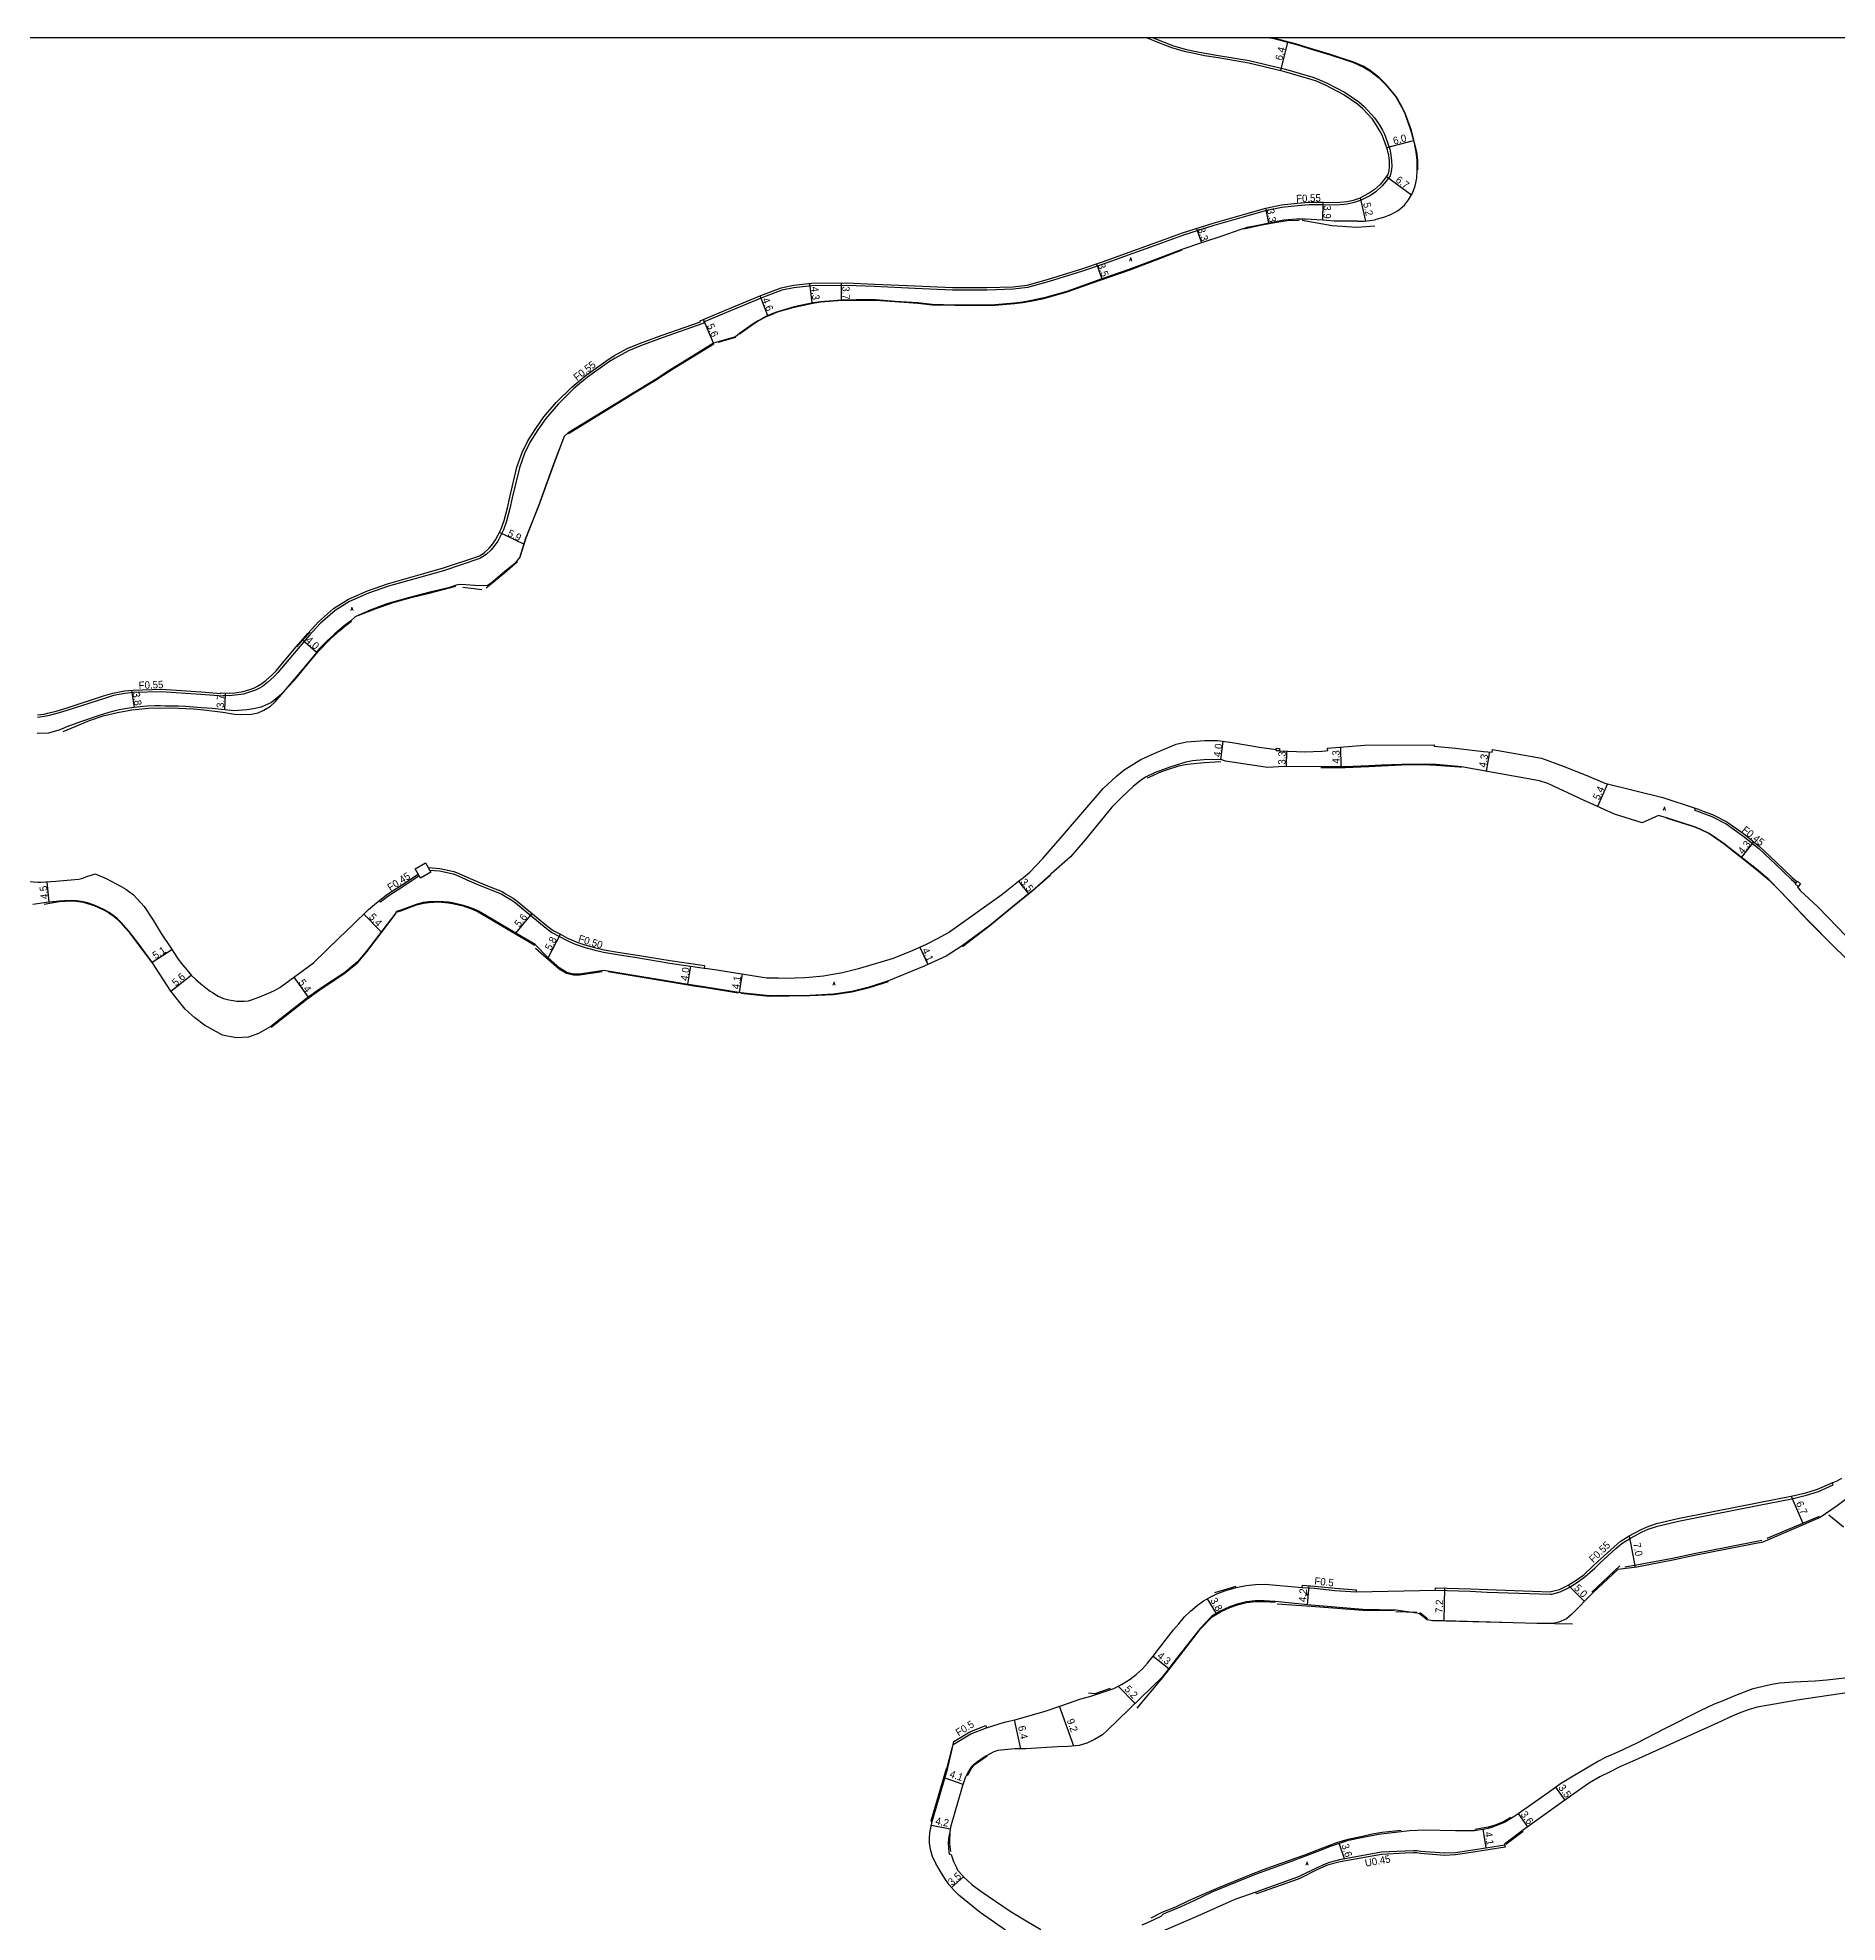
# Model space of a CAD drawing. Header units: metres. Extents: x -24000 to -20000, y -93000 to -89999.
# Drawn here: x -21505.7 to -21115.5, y -90408.7 to -90000 of the extents above; entities that cross this region are included whole.
import ezdxf

# ---------------------------------------------------------------- set-up
doc = ezdxf.new("R2010")
doc.units = ezdxf.units.M
doc.header["$LTSCALE"] = 2.5
for name, color, linetype in [('側溝・桝', 7, 'Continuous'), ('図郭', 7, 'Continuous'), ('幅員', 7, 'Continuous'), ('歩道・分離帯・安全施設', 7, 'Continuous'), ('舗装', 7, 'Continuous'), ('道路', 7, 'Continuous')]:
    doc.layers.add(name, color=color, linetype=linetype)
doc.styles.get("Standard").update_dxf_attribs({"font": ''})
doc.styles.add('YOKO_DECO', font='txt.shx', dxfattribs={"bigfont": 'extfont.shx'})
doc.styles.get('Standard').set_extended_font_data('@MS PGothic')

msp = doc.modelspace()

# ---------------------------------------------------------------- linework, layer by layer
at = {"layer": '側溝・桝'}
for points in [[(-21263.84, -90000), (-21261.47, -90000.97), (-21259.42, -90001.75), (-21256.62, -90002.57), (-21254.87, -90002.93), (-21252.64, -90003.37), (-21249.68, -90003.84), (-21243.02, -90004.95), (-21235.19, -90006.84), (-21229.21, -90008.59), (-21228.27, -90008.89), (-21226.1, -90009.88), (-21222.24, -90011.9), (-21219.24, -90013.94), (-21218.11, -90014.93), (-21215.88, -90017.35), (-21215.01, -90018.6), (-21214.14, -90020.06), (-21213.72, -90020.95), (-21213.04, -90022.7), (-21212.51, -90024.17), (-21212.37, -90024.96)], [(-21212.37, -90024.96), (-21212.16, -90026.6), (-21212.13, -90027.92), (-21212.22, -90029.03), (-21212.44, -90029.92), (-21213.32, -90031.09), (-21214.18, -90032.11), (-21215.58, -90033.43), (-21216.75, -90034.23), (-21218.03, -90034.88), (-21218.72, -90035.22), (-21220.26, -90035.74), (-21221.78, -90036.08), (-21223.3, -90036.23), (-21225.57, -90036.29), (-21227.01, -90036.22), (-21230.05, -90036.23), (-21232.55, -90036.44), (-21235.96, -90036.82), (-21239.31, -90037.49), (-21243.59, -90038.7), (-21250.67, -90040.74), (-21257.3, -90042.82), (-21263.63, -90045.12), (-21274.68, -90049.09), (-21279.17, -90050.61), (-21286.38, -90052.88), (-21291.08, -90054.18), (-21294.16, -90054.56), (-21299.91, -90054.74), (-21307.39, -90054.74), (-21315.49, -90054.39), (-21324.25, -90053.96), (-21330.28, -90053.72), (-21337.85, -90053.8), (-21341.74, -90054.22), (-21344.32, -90054.77), (-21348.7, -90056.43), (-21355.48, -90059.22), (-21361.36, -90061.72), (-21361.29, -90061.92), (-21370.3, -90065.08), (-21375.02, -90066.82), (-21377.63, -90067.88), (-21380.47, -90069.46), (-21381.69, -90070.23), (-21386.47, -90073.64), (-21389.42, -90076.09), (-21392.87, -90079.47), (-21395.53, -90082.56), (-21397.27, -90085.03), (-21398.92, -90087.66), (-21400.17, -90090.17), (-21401.26, -90093.26), (-21402.81, -90099.76), (-21403.32, -90102.07), (-21404.02, -90104.85), (-21404.7, -90106.73), (-21405.33, -90108.05), (-21405.96, -90109.18), (-21406.55, -90110.05), (-21407.38, -90111.06), (-21408.49, -90112.04), (-21409.47, -90112.75), (-21409.84, -90112.95), (-21417.74, -90115.59), (-21422.6, -90116.96), (-21429.64, -90118.93), (-21433.98, -90120.47), (-21438.07, -90122.23), (-21441.19, -90124.24), (-21444.45, -90127.06), (-21446.73, -90129.57), (-21449.67, -90132.93), (-21453.6, -90137.66), (-21454.39, -90138.51), (-21455.88, -90139.83), (-21456.98, -90140.66), (-21457.77, -90141.12), (-21458.49, -90141.49), (-21459.52, -90141.84), (-21461.04, -90142.33), (-21462.86, -90142.6), (-21464.19, -90142.69), (-21465.48, -90142.65), (-21465.49, -90142.81), (-21470.28, -90142.4), (-21478.88, -90141.85), (-21484.92, -90142.02), (-21486.77, -90142.18), (-21489.25, -90142.67), (-21491.23, -90143.26), (-21499.34, -90145.88), (-21501.53, -90146.57), (-21503.46, -90147.03), (-21504.21, -90147.2), (-21505.7, -90147.4)], [(-21146.35, -90167.06), (-21146.5, -90167.51), (-21145.74, -90167.75), (-21144.93, -90168.07), (-21142.72, -90168.91), (-21139.61, -90170.47), (-21136.03, -90173.05), (-21132.55, -90175.81), (-21128.95, -90179.2), (-21125.44, -90182.53), (-21124.52, -90183.35)], [(-21420.71, -90180.5), (-21418.59, -90180.68), (-21415.61, -90181.35), (-21414.69, -90181.64), (-21412.67, -90182.61), (-21410.13, -90183.71), (-21407.6, -90184.68), (-21405.21, -90185.64), (-21404.51, -90186.09), (-21402.89, -90187.05), (-21402.08, -90187.63), (-21397.08, -90191.74), (-21395.46, -90193.13)], [(-21422.95, -90181.76), (-21426.32, -90183.98), (-21429.78, -90186.23), (-21431.38, -90187.49), (-21431.66, -90187.14)], [(-21395.46, -90193.13), (-21394.19, -90194.03), (-21392.59, -90194.87), (-21391.07, -90195.71), (-21389.81, -90196.29)], [(-21389.81, -90196.29), (-21389.5, -90196.41), (-21388.97, -90196.62), (-21386.99, -90197.26), (-21385.09, -90197.82), (-21383, -90198.3), (-21379.55, -90198.9), (-21376.25, -90199.42), (-21368.64, -90200.66), (-21361.17, -90201.75)], [(-21202.62, -90336.67), (-21195.1, -90336.88), (-21191.42, -90337.07), (-21177.71, -90337.53), (-21177.44, -90337.5), (-21175.58, -90337), (-21173.63, -90336.05), (-21171.82, -90334.94), (-21170.16, -90333.71), (-21168.12, -90331.87), (-21167.04, -90330.81), (-21163.56, -90327.64), (-21162.27, -90326.56), (-21160.39, -90325.34), (-21157.85, -90323.97), (-21156.53, -90323.43), (-21154.54, -90322.74), (-21149.97, -90321.66), (-21143.08, -90320.31), (-21132.45, -90318.19), (-21125.39, -90316.82), (-21122.2, -90316.08), (-21119.64, -90315.23), (-21116.41, -90313.84), (-21116.61, -90313.33)], [(-21231.51, -90336.04), (-21228.89, -90336.24), (-21224.44, -90336.72), (-21219.86, -90337.02)], [(-21307.18, -90370.15), (-21303.38, -90367.8), (-21299.98, -90366.48)], [(-21187.64, -90391.91), (-21195, -90393.07), (-21198.31, -90393.62), (-21200.68, -90393.71), (-21205.85, -90393.29), (-21206.66, -90393.18), (-21207.38, -90393.14), (-21209.25, -90393.23), (-21214.38, -90393.49), (-21223.43, -90395.11), (-21225.65, -90395.7), (-21226.4, -90395.96), (-21228.69, -90396.98), (-21231.79, -90398.52), (-21232.59, -90398.89), (-21241.57, -90402.1)]]:
    msp.add_lwpolyline(points, dxfattribs=at)
for points in [[(-21236.43, -90154.11), (-21236.46, -90154.61), (-21237.2, -90154.57), (-21237.16, -90154.07)], [(-21422.66, -90182.27), (-21423.84, -90180.22), (-21421.63, -90178.92), (-21420.44, -90180.98)], [(-21124.63, -90183.48), (-21124.13, -90182.93), (-21123.5, -90183.51), (-21124, -90184.05)], [(-21308.75, -90375.37), (-21312.04, -90386.72), (-21311.73, -90386.81), (-21308.44, -90375.46)]]:
    msp.add_lwpolyline(points, close=True, dxfattribs=at)
at = {"layer": '図郭'}
msp.add_lwpolyline([(-21600, -90600), (-20800, -90600), (-20800, -90000), (-21600, -90000)], close=True, dxfattribs=at)
at = {"layer": '幅員'}
for points in [[(-21234.76, -90000.97), (-21236.25, -90007.15)], [(-21213.21, -90023.82), (-21207.4, -90022.29)], [(-21213.28, -90030.12), (-21207.86, -90034.09)], [(-21238.77, -90040.21), (-21239.43, -90036.95)], [(-21227.07, -90039.57), (-21226.98, -90035.67)], [(-21217.72, -90039.76), (-21218.91, -90034.7)], [(-21254.43, -90041.35), (-21253.39, -90044.47)], [(-21276.17, -90049.02), (-21275.01, -90052.31)], [(-21337.81, -90057.53), (-21338.28, -90053.29)], [(-21331.4, -90056.89), (-21331.43, -90053.18)], [(-21347.4, -90060.29), (-21349.04, -90055.97)], [(-21359.16, -90066.26), (-21361.34, -90061.11)], [(-21400.28, -90109.85), (-21405.58, -90107.3)], [(-21445.3, -90133.23), (-21448.34, -90130.58)], [(-21485.37, -90141.51), (-21484.77, -90145.25)], [(-21465.12, -90145.78), (-21465, -90142.12)], [(-21249.2, -90156.51), (-21248.65, -90152.6)], [(-21234.94, -90154.68), (-21234.99, -90158.03)], [(-21223.2, -90153.84), (-21223.18, -90158.11)], [(-21190.9, -90154.87), (-21191.67, -90159.06)], [(-21165.32, -90161.79), (-21167.52, -90166.68)], [(-21136.31, -90177.74), (-21133.64, -90174.38)], [(-21503.72, -90183.03), (-21503.26, -90187.47)], [(-21293.05, -90182.94), (-21290.86, -90185.63)], [(-21431.23, -90193.92), (-21434.99, -90190.06)], [(-21402.04, -90194.19), (-21398.51, -90189.88)], [(-21476.59, -90197.76), (-21480.86, -90200.55)], [(-21395, -90199.56), (-21392.34, -90194.41)], [(-21314.41, -90197.21), (-21312.73, -90200.94)], [(-21364.18, -90201.31), (-21364.8, -90205.25)], [(-21476.81, -90206.74), (-21472.38, -90203.28)], [(-21450.17, -90203.74), (-21447.05, -90208.09)], [(-21352.94, -90203.01), (-21353.61, -90207.07)], [(-21125.5, -90316.28), (-21122.88, -90322.46)], [(-21160.67, -90324.86), (-21159.35, -90331.7)], [(-21230.4, -90339.84), (-21230.06, -90335.66)], [(-21200.67, -90336.18), (-21200.86, -90343.33)], [(-21173.89, -90335.57), (-21170.33, -90339.08)], [(-21252.11, -90338.5), (-21250.22, -90341.74)], [(-21263.83, -90350.94), (-21260.42, -90353.62)], [(-21271.42, -90357.47), (-21267.77, -90361.22)], [(-21292.57, -90371.06), (-21293.93, -90364.8)], [(-21281.08, -90370.45), (-21284.15, -90361.82)], [(-21308.99, -90377.35), (-21305.09, -90378.71)], [(-21176.62, -90379.34), (-21174.59, -90382.18)], [(-21184.73, -90385.06), (-21182.66, -90387.96)], [(-21311.94, -90387.63), (-21307.84, -90388.41)], [(-21192.35, -90388.49), (-21191.7, -90392.55)], [(-21222.35, -90394.92), (-21223.49, -90391.51)], [(-21307.56, -90401.12), (-21304.98, -90398.82)]]:
    msp.add_lwpolyline(points, dxfattribs=at)
at = {"layer": '歩道・分離帯・安全施設'}
for points in [[(-21207.04, -90023.27), (-21207.86, -90020.16), (-21209.23, -90016.38), (-21209.92, -90014.94), (-21211.17, -90012.76), (-21213.31, -90010.13), (-21214.91, -90008.56), (-21216.79, -90007.13), (-21218.18, -90006.27), (-21220.38, -90005.31), (-21221.92, -90004.8), (-21225.43, -90003.64), (-21229.03, -90002.53), (-21232.74, -90001.41), (-21237.96, -90000)], [(-21206.49, -90028.64), (-21206.48, -90026.66), (-21206.72, -90024.73), (-21207.04, -90023.27)], [(-21244.22, -90041.47), (-21240.62, -90040.68), (-21237.5, -90040.05), (-21234.82, -90039.67), (-21232.16, -90039.58)], [(-21231.58, -90039.59), (-21225.01, -90040.76), (-21219.72, -90041.08), (-21215.8, -90040.78)], [(-21353.51, -90064.2), (-21350.79, -90062.24), (-21349.46, -90061.41), (-21347.8, -90060.52), (-21346.26, -90059.86), (-21345.26, -90059.48), (-21341.65, -90058.45), (-21337.61, -90057.54), (-21335.92, -90057.3), (-21331.39, -90056.95), (-21328.2, -90056.91), (-21324.07, -90056.91), (-21319.75, -90057.22), (-21314.9, -90057.54), (-21311.77, -90057.92), (-21306.87, -90058.03), (-21303.42, -90058.08), (-21298.2, -90057.97), (-21293.94, -90057.64), (-21292.12, -90057.42), (-21290.44, -90057.14), (-21287.55, -90056.54), (-21282.48, -90055.13), (-21277, -90053.18), (-21269.07, -90050.38), (-21262.97, -90048.08), (-21257.53, -90045.99)], [(-21390.64, -90085.8), (-21378.38, -90078.33), (-21376.67, -90077.21), (-21371.76, -90074.25), (-21368.39, -90072.07), (-21363.91, -90069.33), (-21359.1, -90066.35)], [(-21358.14, -90066.02), (-21354.36, -90064.93)], [(-21401.13, -90112.7), (-21399.82, -90108.54), (-21397.07, -90101.49), (-21393.78, -90092.52), (-21391.52, -90086.52)], [(-21408.47, -90119.33), (-21404.39, -90115.96), (-21401.65, -90113.56)], [(-21436.05, -90125.25), (-21432.31, -90123.75), (-21428.61, -90122.46), (-21424.74, -90121.37), (-21420.8, -90120.42), (-21415.02, -90118.95)], [(-21413.5, -90119.12), (-21409.42, -90119.64)], [(-21500.13, -90150.43), (-21494.47, -90148.06), (-21491.5, -90147.08), (-21488.37, -90146.31), (-21485.31, -90145.76), (-21481.63, -90145.39), (-21476.82, -90145.34), (-21471.89, -90145.54), (-21469.67, -90145.75), (-21465.53, -90146.28), (-21463.02, -90146.68), (-21461.7, -90146.74), (-21459.33, -90146.67), (-21457.91, -90146.42), (-21456.67, -90145.85), (-21455.18, -90144.96), (-21454.22, -90144.01), (-21451.42, -90140.85), (-21450.03, -90139.3), (-21447.37, -90136.1), (-21444.89, -90133.13), (-21442.22, -90130.37), (-21440.22, -90128.6), (-21439.17, -90127.7), (-21437.62, -90126.55)], [(-21449.52, -90132.11), (-21448.22, -90130.56), (-21446.63, -90128.89)], [(-21265.06, -90160.47), (-21264.6, -90160.25), (-21262.03, -90159.11), (-21260.97, -90158.74), (-21258.27, -90157.9), (-21256.89, -90157.61), (-21255.76, -90157.43), (-21252.8, -90157.17), (-21249.16, -90156.92)], [(-21227.49, -90158.27), (-21222.2, -90158.24), (-21217.11, -90158.03), (-21214.37, -90157.88), (-21210.03, -90157.71), (-21205.08, -90157.64), (-21202.49, -90157.73), (-21197.41, -90158.1), (-21197.06, -90158.16)], [(-21152.6, -90169.18), (-21146.7, -90171.04), (-21145.43, -90171.58), (-21143.31, -90172.58), (-21142.43, -90173.14), (-21140.07, -90174.8), (-21133.06, -90180.34), (-21130.39, -90182.59), (-21127.83, -90185.18), (-21121.76, -90191.55), (-21116.27, -90197.06)], [(-21305.18, -90197.05), (-21299.26, -90192.52), (-21294.31, -90188.46), (-21290.14, -90185.08), (-21286.26, -90181.67), (-21286.02, -90181.53)], [(-21504.25, -90187.9), (-21501.02, -90187.34), (-21499.83, -90187.24), (-21498.23, -90187.19), (-21497.29, -90187.27), (-21495.83, -90187.49), (-21494.91, -90187.73), (-21493.45, -90188.2), (-21492.49, -90188.62), (-21491.26, -90189.2), (-21490.25, -90189.8), (-21489.14, -90190.55), (-21488.5, -90191.09), (-21487.57, -90191.98), (-21486.69, -90192.99), (-21485.93, -90193.87), (-21483.8, -90196.72), (-21481.03, -90200.47)], [(-21427.72, -90189.57), (-21426.93, -90189.31), (-21423.59, -90188.07), (-21422.07, -90187.66), (-21420.88, -90187.51), (-21418.81, -90187.42), (-21416.64, -90187.62), (-21415.76, -90187.74), (-21413.42, -90188.28), (-21412.04, -90188.74), (-21411.11, -90189.13), (-21410.17, -90189.56), (-21408.44, -90190.55), (-21402.11, -90194.31), (-21397.88, -90196.78)], [(-21455.04, -90214.54), (-21447.35, -90208.49), (-21444.53, -90206.47), (-21438.99, -90202.8), (-21436.28, -90200.53), (-21434.31, -90198.2), (-21428.16, -90190.13)], [(-21397.76, -90197.45), (-21392.61, -90201.93), (-21391.03, -90202.85), (-21389.55, -90203.21), (-21388.23, -90203.24), (-21383.31, -90202.51)], [(-21381.98, -90202.52), (-21365.51, -90205.21), (-21363.03, -90205.68), (-21360.86, -90205.94), (-21353.81, -90207.09)], [(-21353.23, -90207.19), (-21347.07, -90207.84), (-21338.27, -90207.73), (-21333.16, -90207.47), (-21329.16, -90206.88), (-21325.37, -90205.95), (-21321.22, -90204.65)], [(-21117.35, -90320.28), (-21114.21, -90322.91)], [(-21130.73, -90325.39), (-21119.37, -90320.57)], [(-21161.62, -90331.61), (-21159.06, -90331.19), (-21151.25, -90329.68), (-21146.59, -90328.68), (-21139.53, -90327.33), (-21131.86, -90325.79)], [(-21168.78, -90337.08), (-21162.65, -90331.35)], [(-21245.93, -90335.83), (-21250.55, -90337.25)], [(-21267.34, -90362.21), (-21261.76, -90355.58), (-21258.63, -90351.59), (-21253.57, -90345.05), (-21251.06, -90342.42), (-21249.24, -90341.35), (-21247.22, -90340.39), (-21245.58, -90339.85), (-21243.6, -90339.32), (-21241.76, -90339.12), (-21239.78, -90339.11), (-21237.43, -90339.28)], [(-21236.99, -90339.59), (-21229.61, -90340.09), (-21218.39, -90341), (-21211.54, -90341.06)], [(-21211.26, -90341.28), (-21206.65, -90341.39)], [(-21206.03, -90341.52), (-21204.39, -90342.77)], [(-21203.24, -90343.18), (-21185.77, -90343.66), (-21180.66, -90343.8), (-21172.95, -90343.96)], [(-21273.16, -90357.94), (-21276.52, -90359.15), (-21277.85, -90359.01)], [(-21307.39, -90370.63), (-21308.62, -90375.41)], [(-21304.11, -90376.82), (-21303.19, -90375.19), (-21302.63, -90374.54), (-21299.82, -90372.57)], [(-21308.72, -90376.06), (-21311.66, -90386.23)], [(-21307.7, -90393.34), (-21307.93, -90391.61), (-21307.92, -90390.85), (-21307.83, -90389.38)], [(-21210.09, -90388.75), (-21214.18, -90389.19), (-21216.37, -90389.57), (-21218.43, -90390.09), (-21221.62, -90390.72), (-21224.07, -90391.47), (-21227.11, -90392.59), (-21231.07, -90394.14), (-21237.41, -90396.38), (-21239.97, -90397.32), (-21242.97, -90398.47), (-21249.67, -90401.2), (-21253.24, -90402.72), (-21256.2, -90404), (-21259.03, -90405.38), (-21261.94, -90406.51), (-21264.34, -90407.77)], [(-21186.31, -90385.96), (-21187.89, -90386.85), (-21189.9, -90387.7), (-21191.2, -90388.07), (-21194.13, -90388.56)], [(-21187.42, -90391.7), (-21183.64, -90388.92)]]:
    msp.add_lwpolyline(points, dxfattribs=at)
at = {"layer": '道路'}
for points in [[(-21213.55, -90022.89), (-21214.22, -90021.16), (-21214.62, -90020.32), (-21215.47, -90018.89), (-21216.31, -90017.69), (-21218.49, -90015.33), (-21219.58, -90014.38), (-21222.53, -90012.37), (-21226.34, -90010.37), (-21228.47, -90009.4), (-21229.37, -90009.11), (-21235.33, -90007.37), (-21243.13, -90005.49), (-21249.77, -90004.38), (-21252.74, -90003.91), (-21254.99, -90003.46), (-21256.75, -90003.1), (-21259.59, -90002.28), (-21261.67, -90001.48), (-21265.27, -90000)], [(-21238.56, -90000), (-21237.99, -90000.09), (-21232.77, -90001.51), (-21229.06, -90002.62), (-21225.46, -90003.74), (-21221.95, -90004.9), (-21220.41, -90005.41), (-21218.22, -90006.36), (-21216.85, -90007.22), (-21214.97, -90008.63), (-21213.38, -90010.2), (-21211.26, -90012.82), (-21210.01, -90014.99), (-21209.32, -90016.42), (-21207.96, -90020.19), (-21207.14, -90023.29)], [(-21219.57, -90039.79), (-21218.07, -90039.8), (-21216.91, -90039.67), (-21215.81, -90039.49), (-21215.48, -90039.38), (-21213.81, -90038.91), (-21212.29, -90038.34), (-21210.75, -90037.49), (-21209.37, -90036.32), (-21208.48, -90035.18), (-21207.64, -90033.7), (-21207.07, -90032.11), (-21206.72, -90030.47), (-21206.59, -90028.72), (-21206.58, -90026.66), (-21206.81, -90024.74), (-21207.14, -90023.29)], [(-21212.91, -90025.04), (-21212.7, -90026.64), (-21212.68, -90027.9), (-21212.76, -90028.94), (-21212.95, -90029.68), (-21213.75, -90030.75), (-21214.58, -90031.73), (-21215.92, -90033.01), (-21217.03, -90033.75), (-21218.28, -90034.39), (-21218.91, -90034.7)], [(-21212.91, -90025.04), (-21213.04, -90024.31), (-21213.55, -90022.89)], [(-21505.74, -90146.85), (-21504.31, -90146.67), (-21503.58, -90146.5), (-21501.67, -90146.04), (-21499.51, -90145.36), (-21491.39, -90142.74), (-21489.38, -90142.14), (-21486.85, -90141.64), (-21484.95, -90141.47), (-21478.87, -90141.3), (-21470.23, -90141.85), (-21466, -90142.22), (-21465.98, -90142.09), (-21464.2, -90142.14), (-21462.92, -90142.06), (-21461.16, -90141.8), (-21459.7, -90141.32), (-21458.7, -90140.99), (-21458.03, -90140.64), (-21457.28, -90140.2), (-21456.22, -90139.4), (-21454.77, -90138.12), (-21454.01, -90137.3), (-21450.08, -90132.57), (-21447.13, -90129.2), (-21444.84, -90126.67), (-21441.52, -90123.8), (-21438.33, -90121.74), (-21434.18, -90119.96), (-21429.81, -90118.41), (-21422.75, -90116.44), (-21417.9, -90115.06), (-21410.06, -90112.44), (-21409.76, -90112.29), (-21408.83, -90111.61), (-21407.77, -90110.68), (-21406.99, -90109.73), (-21406.42, -90108.89), (-21405.82, -90107.8), (-21405.21, -90106.52), (-21404.54, -90104.69), (-21403.85, -90101.94), (-21403.34, -90099.64), (-21401.78, -90093.11), (-21400.68, -90089.96), (-21399.4, -90087.39), (-21397.72, -90084.73), (-21395.96, -90082.22), (-21393.27, -90079.1), (-21389.78, -90075.68), (-21386.81, -90073.21), (-21382, -90069.77), (-21380.75, -90068.99), (-21377.87, -90067.39), (-21375.22, -90066.31), (-21370.49, -90064.56), (-21361.99, -90061.59), (-21362.05, -90061.42), (-21355.69, -90058.72), (-21348.9, -90055.92), (-21344.47, -90054.25), (-21341.83, -90053.68), (-21337.89, -90053.25), (-21330.27, -90053.17), (-21324.23, -90053.42), (-21315.46, -90053.84), (-21307.38, -90054.19), (-21299.92, -90054.2), (-21294.21, -90054.02), (-21291.19, -90053.64), (-21286.54, -90052.35), (-21279.34, -90050.09), (-21274.86, -90048.58), (-21263.82, -90044.61), (-21257.48, -90042.3), (-21250.83, -90040.22), (-21243.74, -90038.18), (-21239.43, -90036.95), (-21236.05, -90036.27), (-21232.61, -90035.89), (-21230.07, -90035.68), (-21226.98, -90035.67), (-21225.56, -90035.74), (-21223.35, -90035.68), (-21221.87, -90035.53), (-21220.41, -90035.21), (-21218.91, -90034.7)], [(-21219.57, -90039.79), (-21221.82, -90039.82), (-21224.64, -90039.77), (-21227.07, -90039.57), (-21230.92, -90039.33), (-21232.78, -90039.38), (-21235.55, -90039.56), (-21241.53, -90040.77), (-21243.48, -90041.19), (-21245.03, -90041.65), (-21248.73, -90042.95), (-21253.39, -90044.47), (-21257.61, -90045.95), (-21263.09, -90048.01), (-21269.14, -90050.29), (-21275.01, -90052.31), (-21282.58, -90055.05), (-21287.45, -90056.4), (-21290.57, -90057.03), (-21292.13, -90057.37), (-21293.94, -90057.59), (-21298.21, -90057.92), (-21303.42, -90058.02), (-21306.87, -90057.97), (-21311.76, -90057.86), (-21314.89, -90057.48), (-21319.75, -90057.17), (-21324.07, -90056.85), (-21328.21, -90056.86), (-21331.4, -90056.89), (-21335.93, -90057.25), (-21337.62, -90057.48), (-21341.66, -90058.39), (-21345.28, -90059.43), (-21346.28, -90059.81), (-21347.82, -90060.47), (-21349.49, -90061.37), (-21350.82, -90062.2), (-21353.54, -90064.16), (-21354.38, -90064.87), (-21358.15, -90065.96), (-21359.16, -90066.26), (-21363.97, -90069.24), (-21368.44, -90071.98), (-21371.82, -90074.16), (-21376.73, -90077.12), (-21378.44, -90078.24), (-21390.7, -90085.71), (-21391.57, -90086.51), (-21393.83, -90092.5), (-21397.12, -90101.48), (-21399.86, -90108.53), (-21401.18, -90112.68), (-21402.25, -90113.99)], [(-21402.25, -90113.99), (-21404.47, -90115.84), (-21407.39, -90118.32), (-21408.17, -90118.76), (-21409.13, -90118.88), (-21410.88, -90118.81), (-21412.83, -90118.65), (-21414.04, -90118.6), (-21414.56, -90118.66), (-21414.95, -90118.73), (-21416.62, -90119.28), (-21420.68, -90120.25), (-21425.09, -90121.38), (-21428.2, -90122.26), (-21430, -90122.8), (-21432.48, -90123.71), (-21433.45, -90124.05), (-21436.86, -90125.56), (-21437.9, -90126.49), (-21439.22, -90127.56), (-21441.31, -90129.31), (-21442.99, -90130.88), (-21444.18, -90132), (-21445.3, -90133.23), (-21445.14, -90133.28), (-21447.59, -90136.24), (-21452.81, -90142.36), (-21455.02, -90144.17), (-21457.22, -90145.14), (-21458.87, -90145.53), (-21460.35, -90145.75), (-21463.12, -90145.99), (-21467.88, -90145.49), (-21470.18, -90145.31), (-21473.62, -90145.04), (-21475.2, -90144.94), (-21478.07, -90144.92), (-21479.06, -90144.91), (-21480.28, -90144.91), (-21481.98, -90144.99), (-21483.46, -90145.12), (-21484.78, -90145.25), (-21486.8, -90145.57), (-21488.32, -90145.82), (-21489.19, -90146.02), (-21490.25, -90146.34), (-21492.37, -90146.98), (-21496.22, -90148.27), (-21499.61, -90149.51), (-21500.13, -90149.81), (-21501.08, -90150.14), (-21503.32, -90150.8), (-21505.78, -90150.86)], [(-21389.62, -90195.8), (-21389.31, -90195.92), (-21388.79, -90196.13), (-21386.84, -90196.76), (-21384.96, -90197.31), (-21382.89, -90197.78), (-21379.46, -90198.38), (-21376.16, -90198.89), (-21368.56, -90200.13), (-21361.1, -90201.22), (-21361.17, -90201.75), (-21360.98, -90201.77), (-21358.41, -90202.11), (-21350.82, -90203.36), (-21347.57, -90203.84), (-21345.07, -90203.89), (-21343.58, -90203.94), (-21339.36, -90203.77), (-21338.41, -90203.69), (-21335.35, -90203.44), (-21333.7, -90203.15), (-21331.19, -90202.69), (-21327.43, -90201.77), (-21320.15, -90199.59), (-21315.89, -90197.86), (-21312.96, -90196.59), (-21310.49, -90195.26), (-21308.24, -90194.01), (-21296.65, -90185.78), (-21293.05, -90182.94), (-21291.93, -90182.13), (-21290.6, -90180.95), (-21287.76, -90177.98), (-21283.06, -90172.56), (-21274.72, -90162.82), (-21271.81, -90160.1), (-21270.11, -90158.76), (-21266.51, -90156.53), (-21263.01, -90154.9), (-21258.87, -90153.17), (-21256.61, -90152.68), (-21252.68, -90152.42), (-21249.87, -90152.43), (-21246.73, -90152.87), (-21240.79, -90153.85), (-21237.18, -90154.36), (-21237.2, -90154.57), (-21236.46, -90154.61), (-21230.99, -90154.87), (-21227.28, -90154.73), (-21226.52, -90154.64), (-21225.96, -90154.58), (-21226.02, -90154.07), (-21218.06, -90153.43), (-21202.91, -90153.31), (-21202.92, -90153.64), (-21198.29, -90154.09), (-21192.22, -90154.78), (-21190.38, -90154.9), (-21190.27, -90154.32), (-21179.63, -90156.22), (-21174.94, -90157.97), (-21169.86, -90160), (-21165.9, -90161.64), (-21153.35, -90164.77), (-21146.35, -90167.06), (-21145.6, -90167.31), (-21144.79, -90167.62), (-21142.58, -90168.46), (-21139.47, -90170.02), (-21135.89, -90172.6), (-21132.4, -90175.36), (-21128.81, -90178.75), (-21125.29, -90182.08), (-21124.23, -90183.03), (-21124.13, -90182.93), (-21123.5, -90183.51), (-21124, -90184.05), (-21124.1, -90183.96), (-21124.13, -90184.16), (-21123.55, -90184.9), (-21119.66, -90188.51), (-21113.56, -90194.89)], [(-21111.69, -90201.53), (-21116.25, -90197.04), (-21121.74, -90191.54), (-21127.81, -90185.16), (-21130.37, -90182.57), (-21133.04, -90180.32), (-21140.06, -90174.78), (-21142.41, -90173.11), (-21143.3, -90172.56), (-21145.41, -90171.55), (-21146.69, -90171.02), (-21152.59, -90169.16), (-21154.29, -90168.67), (-21157.8, -90170.26), (-21163.84, -90168.34), (-21171.33, -90164.97), (-21171.81, -90164.74), (-21177.08, -90162.28), (-21178.31, -90161.72), (-21180.06, -90161.18), (-21197.02, -90158.08), (-21202.48, -90157.59), (-21205.08, -90157.51), (-21210.03, -90157.57), (-21214.38, -90157.74), (-21217.11, -90157.9), (-21222.21, -90158.11), (-21227.49, -90158.13), (-21235.44, -90158.02), (-21239.09, -90158.28), (-21248.17, -90156.89), (-21249.2, -90156.51), (-21252.83, -90156.59), (-21255.29, -90156.8), (-21256.76, -90157.12), (-21260.26, -90158.16), (-21263.43, -90159.33), (-21265.52, -90160.37), (-21266.69, -90161.16), (-21268.15, -90162.35), (-21270.58, -90164.61), (-21272.79, -90166.85), (-21278.61, -90173.97), (-21281.77, -90177.64), (-21286.07, -90181.38), (-21290.16, -90185.06), (-21294.33, -90188.44), (-21299.28, -90192.5), (-21305.26, -90196.96), (-21308.74, -90199.14), (-21313.53, -90201.31), (-21321.25, -90204.54), (-21325.39, -90205.9), (-21329.17, -90206.82), (-21333.17, -90207.42), (-21338.27, -90207.67), (-21347.07, -90207.79), (-21353.22, -90207.14), (-21360.85, -90205.87), (-21365.5, -90205.14), (-21382.96, -90202.29), (-21388.24, -90203.07), (-21389.53, -90203.04), (-21390.97, -90202.69), (-21392.51, -90201.8)], [(-21510.47, -90182.73), (-21505.55, -90183.11), (-21504.97, -90183.11), (-21501.73, -90182.88), (-21497.65, -90182.53), (-21496.75, -90182.47), (-21495.93, -90182.24), (-21495.25, -90181.97), (-21493.65, -90181.47), (-21493.23, -90181.28), (-21490.82, -90182.3), (-21487.59, -90184.05), (-21486.57, -90184.62), (-21484.89, -90185.86), (-21482.63, -90188.43), (-21480.62, -90191.36), (-21478.91, -90194.26), (-21476.84, -90197.38), (-21475.4, -90199.6), (-21474.59, -90200.7), (-21473.01, -90202.57), (-21472.38, -90203.28), (-21471.41, -90204.2), (-21470.3, -90205.18), (-21469.21, -90206.07), (-21468.27, -90206.75), (-21467.82, -90207.06), (-21466.56, -90207.82), (-21465.42, -90208.36), (-21464.22, -90208.66), (-21463.33, -90208.8), (-21462.61, -90208.91), (-21462.01, -90208.9), (-21460.91, -90208.94), (-21460.01, -90208.88), (-21457.86, -90208.14), (-21456.51, -90207.53), (-21455.12, -90206.98), (-21454.19, -90206.52), (-21453.19, -90205.95), (-21445.88, -90200.61), (-21440.29, -90195.2), (-21437.36, -90192.38), (-21433.98, -90189.08), (-21432.66, -90187.94), (-21430.03, -90185.85), (-21426.57, -90183.6), (-21423.18, -90181.37), (-21423.84, -90180.22), (-21421.63, -90178.92), (-21421.03, -90179.95), (-21418.51, -90180.16), (-21415.47, -90180.84), (-21414.49, -90181.15), (-21412.45, -90182.13), (-21409.93, -90183.22), (-21407.41, -90184.19), (-21404.97, -90185.17), (-21404.23, -90185.64), (-21402.6, -90186.61), (-21401.76, -90187.21), (-21396.74, -90191.33), (-21395.11, -90192.73)], [(-21397.81, -90196.66), (-21402.04, -90194.19), (-21408.37, -90190.44), (-21410.1, -90189.43), (-21411.05, -90189.01), (-21411.99, -90188.61), (-21413.39, -90188.15), (-21415.73, -90187.6), (-21416.62, -90187.49), (-21418.8, -90187.29), (-21420.9, -90187.37), (-21422.1, -90187.53), (-21423.63, -90187.94), (-21426.97, -90189.18), (-21427.66, -90189.43), (-21427.94, -90189.64), (-21428.28, -90190.05), (-21434.42, -90198.11), (-21436.38, -90200.43), (-21439.08, -90202.68), (-21444.61, -90206.35), (-21447.44, -90208.37), (-21455.13, -90214.42), (-21457.83, -90215.95), (-21459.96, -90216.76), (-21462.65, -90216.89), (-21465.61, -90216.28), (-21469.49, -90214.12), (-21471.58, -90212.54), (-21473.73, -90210.66), (-21476.81, -90206.74), (-21480.95, -90200.41), (-21483.72, -90196.66), (-21485.86, -90193.81), (-21486.62, -90192.93), (-21487.5, -90191.91), (-21488.43, -90191.01), (-21489.08, -90190.47), (-21490.2, -90189.71), (-21491.22, -90189.12), (-21492.45, -90188.53), (-21493.41, -90188.11), (-21494.88, -90187.63), (-21495.81, -90187.39), (-21497.27, -90187.17), (-21498.22, -90187.09), (-21499.83, -90187.14), (-21501.03, -90187.24), (-21503.78, -90187.52), (-21506.74, -90187.93)], [(-21395.11, -90192.73), (-21393.92, -90193.58), (-21392.34, -90194.41), (-21390.83, -90195.23), (-21389.62, -90195.8)], [(-21397.81, -90196.66), (-21395, -90199.56), (-21392.51, -90201.8)], [(-21295.87, -90410.4), (-21301.39, -90406.58), (-21306, -90402.82), (-21306.99, -90401.79), (-21308.04, -90400.55), (-21309.02, -90399.18), (-21309.97, -90397.67), (-21310.95, -90395.91), (-21311.72, -90394.38), (-21312.01, -90393.42), (-21312.2, -90392.47), (-21312.31, -90391.45), (-21312.33, -90390.41), (-21312.26, -90389.3), (-21312.07, -90388.18), (-21311.73, -90386.81), (-21308.44, -90375.46), (-21307.57, -90371.78), (-21307.03, -90369.48), (-21303.6, -90367.36), (-21300.16, -90366.02), (-21299.98, -90366.48), (-21296.06, -90365.27), (-21293.52, -90364.72), (-21287.26, -90362.92), (-21283.45, -90361.57), (-21279.52, -90360.21), (-21277.56, -90359.73), (-21272.38, -90357.99), (-21270.7, -90357.09), (-21268.86, -90355.97), (-21267.55, -90354.97), (-21266.17, -90353.71), (-21265.06, -90352.49), (-21263.83, -90350.94), (-21262.71, -90349.44), (-21259.42, -90345.25), (-21258.32, -90343.96), (-21257.03, -90342.46), (-21255.79, -90341.2), (-21254.32, -90339.94), (-21252.94, -90338.97), (-21251.36, -90338.07), (-21249.9, -90337.39), (-21248.11, -90336.74), (-21245.86, -90336.09), (-21243.69, -90335.64), (-21241.65, -90335.39), (-21239.55, -90335.37), (-21231.51, -90336.04), (-21231.47, -90335.55), (-21228.84, -90335.76), (-21224.4, -90336.24), (-21219.83, -90336.54), (-21219.86, -90337.02), (-21202.62, -90336.67), (-21202.61, -90336.12), (-21195.08, -90336.33), (-21191.4, -90336.52), (-21177.72, -90336.98), (-21177.54, -90336.96), (-21175.78, -90336.48), (-21173.89, -90335.57), (-21172.13, -90334.48), (-21170.51, -90333.29), (-21168.5, -90331.47), (-21167.42, -90330.41), (-21163.92, -90327.23), (-21162.59, -90326.11), (-21160.67, -90324.86), (-21158.08, -90323.47), (-21156.72, -90322.92), (-21154.7, -90322.21), (-21150.1, -90321.12), (-21143.18, -90319.77), (-21132.56, -90317.65), (-21125.5, -90316.28), (-21122.35, -90315.55), (-21119.83, -90314.72), (-21116.63, -90313.34), (-21115.59, -90312.92), (-21114.51, -90312.33)], [(-21113.84, -90317.05), (-21115.58, -90318.39), (-21119.22, -90320.91), (-21131.68, -90326.21), (-21139.45, -90327.77), (-21146.5, -90329.12), (-21151.16, -90330.12), (-21159, -90331.63), (-21163.08, -90332.15), (-21168.57, -90337.29), (-21173.1, -90341.88), (-21174.27, -90342.86), (-21175.87, -90343.62), (-21177.29, -90343.86), (-21180.66, -90343.89), (-21185.77, -90343.75), (-21203.27, -90343.27), (-21204.47, -90343.08), (-21206.14, -90341.81), (-21206.69, -90341.63), (-21211.25, -90341.01), (-21218.38, -90340.83), (-21229.6, -90339.92), (-21237.42, -90339.12), (-21239.77, -90338.95), (-21241.77, -90338.97), (-21243.63, -90339.16), (-21245.63, -90339.7), (-21247.27, -90340.24), (-21249.31, -90341.21), (-21251.16, -90342.29), (-21253.69, -90344.94), (-21258.76, -90351.49), (-21261.88, -90355.48), (-21273.72, -90367.01), (-21274.86, -90368.04), (-21276.56, -90369.06), (-21278.23, -90369.83), (-21279.88, -90370.33), (-21282.25, -90370.55), (-21284.59, -90370.6), (-21291.49, -90371.04), (-21293.83, -90371.07), (-21296.07, -90371.25), (-21297.51, -90371.43), (-21298.42, -90371.67), (-21300.29, -90372.7), (-21301.93, -90373.84), (-21302.86, -90374.59), (-21303.31, -90375.04), (-21303.59, -90375.44), (-21304.14, -90376.46), (-21304.6, -90377.31), (-21305.29, -90379.29), (-21307.77, -90388.02), (-21307.96, -90389.03), (-21308.19, -90390.5), (-21308.27, -90391.51), (-21308.14, -90393.53), (-21308.01, -90393.91), (-21307.64, -90393.95), (-21307.17, -90395.47), (-21306.8, -90396.2), (-21306.48, -90396.81), (-21306.26, -90397.34), (-21305.99, -90397.69), (-21304.85, -90398.96), (-21304.2, -90399.56), (-21303.09, -90400.52), (-21301.21, -90401.9), (-21294.82, -90406.24), (-21291.35, -90408.34), (-21288.19, -90410.26)], [(-21266.24, -90409.21), (-21264.7, -90408.58), (-21262.1, -90407.36), (-21261.58, -90406.84), (-21257.8, -90405.27), (-21254.99, -90403.92), (-21251.05, -90402.07), (-21245.94, -90399.95), (-21241.43, -90398.16), (-21233.64, -90395.32), (-21228.31, -90393.31), (-21225.15, -90392.07), (-21221.53, -90390.86), (-21219.03, -90390.37), (-21215.03, -90389.56), (-21208.3, -90388.75), (-21204.9, -90388.59), (-21198.28, -90388.76), (-21195.52, -90388.76), (-21194.21, -90388.76), (-21192.35, -90388.49), (-21191.16, -90388.23), (-21190.42, -90388.01), (-21189.12, -90387.57), (-21188.52, -90387.32), (-21187.67, -90386.94), (-21185.46, -90385.57), (-21178.2, -90380.51), (-21175.53, -90378.54), (-21172.43, -90376.71), (-21167.51, -90373.79), (-21165.58, -90372.77), (-21162.88, -90371.64), (-21159.06, -90369.8), (-21152.89, -90366.63), (-21145.35, -90362.85), (-21142.13, -90361.33), (-21140.42, -90360.61), (-21137.49, -90359.41), (-21133.76, -90357.95), (-21129.75, -90357), (-21127.98, -90356.73), (-21125.04, -90356.5), (-21120.3, -90356.29), (-21117.79, -90356.12), (-21112.59, -90355.5)], [(-21112.94, -90358.87), (-21124.24, -90360.48), (-21130.38, -90361.55), (-21132.89, -90362.04), (-21134.87, -90362.6), (-21136.81, -90363.31), (-21138.81, -90364.21), (-21140.63, -90365.04), (-21159.38, -90373.53), (-21162.65, -90374.96), (-21164.95, -90376.1), (-21167, -90377.12), (-21169.25, -90378.4), (-21173.39, -90381.32), (-21183.28, -90388.4), (-21187.66, -90391.76), (-21187.57, -90392.35), (-21194.93, -90393.52), (-21198.27, -90394.07), (-21200.69, -90394.16), (-21205.9, -90393.74), (-21206.7, -90393.63), (-21207.38, -90393.59), (-21209.23, -90393.68), (-21214.33, -90393.94), (-21223.33, -90395.55), (-21225.52, -90396.13), (-21226.24, -90396.38), (-21228.5, -90397.39), (-21231.6, -90398.93), (-21232.42, -90399.3), (-21241.42, -90402.52), (-21241.57, -90402.1), (-21246.13, -90403.74), (-21254.86, -90407.6), (-21262.59, -90410.96)]]:
    msp.add_lwpolyline(points, dxfattribs=at)

# ---------------------------------------------------------------- texts
at = {"layer": '側溝・桝'}
for s, rotation, p in [('F0.55', 2, (-21232.83, -90035.69)), ('F0.55', 38, (-21388.75, -90074.51)), ('F0.55', 2, (-21483.76, -90141.23)), ('F0.45', 322, (-21136.36, -90172.08)), ('F0.45', 33, (-21429.22, -90185.12)), ('F0.50', 343.2303, (-21388.61, -90196.03)), ('F0.55', 44, (-21168.44, -90330.79)), ('F0.5', 354, (-21228.96, -90335.42)), ('F0.5', 32, (-21306.04, -90368.37)), ('U0.45', 10, (-21217.79, -90396.63))]:
    msp.add_text(s, height=1.6, rotation=rotation, dxfattribs=at).set_placement(p)
at = {"layer": '幅員'}
for s, rotation, p in [('6.4', 76, (-21235.88, -90005.04)), ('6.0', 15, (-21211.6, -90023.2)), ('6.7', 323.7999, (-21211.44, -90031.16)), ('3.3', 280, (-21239.22, -90037.27)), ('3.9', 268.4978, (-21226.87, -90036.33)), ('5.2', 283.2333, (-21218.36, -90035.93)), ('3.3', 288, (-21254.24, -90041.49)), ('3.5', 289, (-21275.9, -90049.25)), ('4.3', 276, (-21338.02, -90054.05)), ('3.7', 271, (-21331.26, -90053.91)), ('4.6', 291, (-21348.67, -90056.75)), ('5.6', 293, (-21360.66, -90062.41)), ('5.9', 334, (-21403.95, -90107.99)), ('4.0', 319, (-21447.73, -90130.9)), ('3.8', 279, (-21485.14, -90142.05)), ('3.7', 88, (-21465.32, -90145.37)), ('4.0', 82, (-21249.22, -90156.07)), ('3.3', 89, (-21235.15, -90157.64)), ('4.3', 90, (-21223.42, -90157.42)), ('4.3', 80, (-21191.7, -90158.36)), ('5.4', 66, (-21167.15, -90165.44)), ('4.3', 52, (-21135.97, -90177.21)), ('4.5', 96, (-21503.41, -90186.72)), ('3.5', 309, (-21292.75, -90183.13)), ('5.4', 314, (-21434, -90190.8)), ('5.6', 51, (-21401.25, -90193.02)), ('5.1', 33, (-21480.15, -90199.87)), ('5.8', 63, (-21394.4, -90198.06)), ('4.1', 294, (-21314.01, -90197.83)), ('4.0', 81, (-21364.78, -90204.6)), ('5.6', 42, (-21475.71, -90205.79)), ('5.4', 306, (-21449.25, -90204.88)), ('4.1', 81, (-21353.62, -90206.43)), ('6.7', 293, (-21124.53, -90317.76)), ('7.0', 281, (-21159.81, -90326.53)), ('4.2', 85, (-21230.74, -90339.29)), ('5.0', 315, (-21172.73, -90336.34)), ('3.8', 300, (-21251.54, -90338.86)), ('7.2', 88, (-21201.07, -90341.63)), ('4.3', 322, (-21263.11, -90351.16)), ('5.2', 314, (-21270.2, -90358.23)), ('9.2', 290, (-21282.62, -90364.86)), ('6.4', 282, (-21293.16, -90366.22)), ('4.1', 341, (-21308.13, -90377.15)), ('3.5', 306, (-21176.1, -90379.49)), ('3.6', 306, (-21184.28, -90385.29)), ('4.2', 349, (-21311.17, -90387.42)), ('4.1', 279, (-21191.98, -90389.18)), ('3.6', 288, (-21223.05, -90391.94)), ('3.5', 42, (-21307.46, -90400.83))]:
    msp.add_text(s, height=1.6, rotation=rotation, dxfattribs=at).set_placement(p)
at = {"layer": '舗装', "style": 'YOKO_DECO'}
for p in [(-21269, -90048.45, 778.2), (-21437.86, -90124.24, 759.13), (-21153.31, -90167.57, 688.67), (-21333.32, -90205.47, 707.19), (-21230.89, -90337.92, 601.82), (-21230.76, -90396.31, 582.72)]:
    msp.add_text('A', height=0.75, dxfattribs=at).set_placement(p)

doc.saveas('drawing.dxf')
